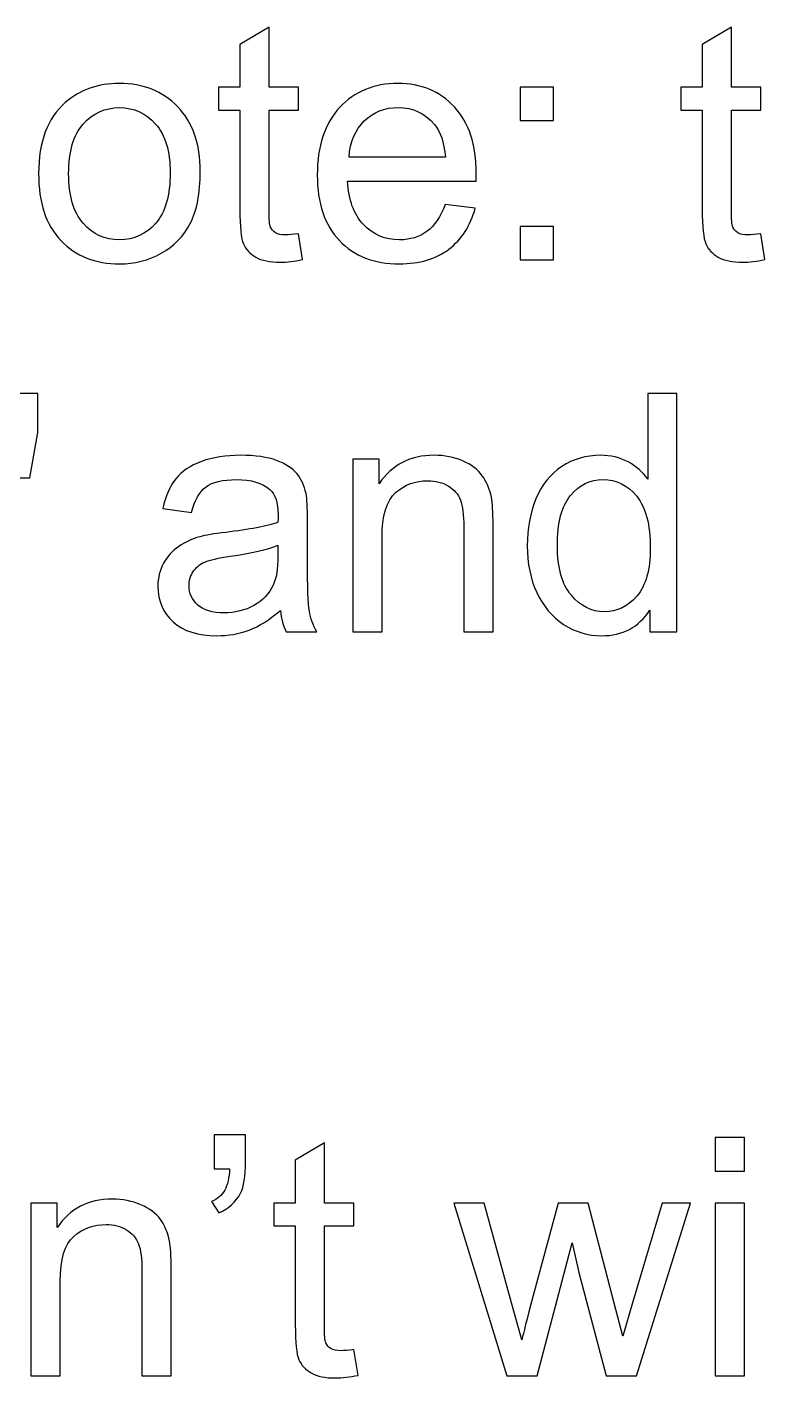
# Model space of a CAD drawing. Header units: millimetres. Extents: x -819 to 558, y -342 to 336.
# Drawn here: x -769.4 to -741.2, y -20.7 to 30.8 of the extents above; entities that cross this region are included whole.
import ezdxf

# ---------------------------------------------------------------- set-up
doc = ezdxf.new("R2010")
doc.units = ezdxf.units.MM
doc.header["$MEASUREMENT"] = 0
doc.layers.add('#Layer 1', color=7, linetype='Continuous')

msp = doc.modelspace()

# ---------------------------------------------------------------- linework, layer by layer
at = {"layer": '#Layer 1', "color": 250}
for points, knots in [([(-759.0595, 22.9251), (-759.0595, 22.9251), (-758.8986, 21.9387), (-758.8986, 21.9387), (-758.8986, 21.9387), (-759.2119, 21.8731), (-759.4934, 21.8392), (-759.7411, 21.8392), (-759.7411, 21.8392), (-760.1475, 21.8392), (-760.4607, 21.9027), (-760.6851, 22.0318), (-760.6851, 22.0318), (-760.9074, 22.1588), (-761.064, 22.3282), (-761.155, 22.5377), (-761.155, 22.5377), (-761.246, 22.7452), (-761.2926, 23.1854), (-761.2926, 23.8543), (-761.2926, 23.8543), (-761.2926, 23.8543), (-761.2926, 27.6431), (-761.2926, 27.6431), (-761.2926, 27.6431), (-761.2926, 27.6431), (-762.1117, 27.6431), (-762.1117, 27.6431), (-762.1117, 27.6431), (-762.1117, 27.6431), (-762.1117, 28.511), (-762.1117, 28.511), (-762.1117, 28.511), (-762.1117, 28.511), (-761.2926, 28.511), (-761.2926, 28.511), (-761.2926, 28.511), (-761.2926, 28.511), (-761.2926, 30.1429), (-761.2926, 30.1429), (-761.2926, 30.1429), (-761.2926, 30.1429), (-760.1813, 30.8118), (-760.1813, 30.8118), (-760.1813, 30.8118), (-760.1813, 30.8118), (-760.1813, 28.511), (-760.1813, 28.511), (-760.1813, 28.511), (-760.1813, 28.511), (-759.0595, 28.511), (-759.0595, 28.511), (-759.0595, 28.511), (-759.0595, 28.511), (-759.0595, 27.6431), (-759.0595, 27.6431), (-759.0595, 27.6431), (-759.0595, 27.6431), (-760.1813, 27.6431), (-760.1813, 27.6431), (-760.1813, 27.6431), (-760.1813, 27.6431), (-760.1813, 23.7929), (-760.1813, 23.7929), (-760.1813, 23.7929), (-760.1813, 23.4733), (-760.1623, 23.2701), (-760.1242, 23.1791), (-760.1242, 23.1791), (-760.084, 23.0881), (-760.0205, 23.0161), (-759.9316, 22.9611), (-759.9316, 22.9611), (-759.8427, 22.9081), (-759.7157, 22.8806), (-759.5506, 22.8806), (-759.5506, 22.8806), (-759.4257, 22.8806), (-759.2627, 22.8954), (-759.0595, 22.9251)], [0, 0, 0, 0, 0.05, 0.05, 0.05, 0.05, 0.1, 0.1, 0.1, 0.1, 0.15, 0.15, 0.15, 0.15, 0.2, 0.2, 0.2, 0.2, 0.25, 0.25, 0.25, 0.25, 0.3, 0.3, 0.3, 0.3, 0.35, 0.35, 0.35, 0.35, 0.4, 0.4, 0.4, 0.4, 0.45, 0.45, 0.45, 0.45, 0.5, 0.5, 0.5, 0.5, 0.55, 0.55, 0.55, 0.55, 0.6, 0.6, 0.6, 0.6, 0.65, 0.65, 0.65, 0.65, 0.7, 0.7, 0.7, 0.7, 0.75, 0.75, 0.75, 0.75, 0.8, 0.8, 0.8, 0.8, 0.85, 0.85, 0.85, 0.85, 0.9, 0.9, 0.9, 0.9, 0.95, 0.95, 0.95, 0.95, 1, 1, 1, 1]), ([(-741.4107, 22.9251), (-741.4107, 22.9251), (-741.2498, 21.9387), (-741.2498, 21.9387), (-741.2498, 21.9387), (-741.5631, 21.8731), (-741.8446, 21.8392), (-742.0923, 21.8392), (-742.0923, 21.8392), (-742.4987, 21.8392), (-742.8119, 21.9027), (-743.0363, 22.0318), (-743.0363, 22.0318), (-743.2586, 22.1588), (-743.4152, 22.3282), (-743.5062, 22.5377), (-743.5062, 22.5377), (-743.5972, 22.7452), (-743.6438, 23.1854), (-743.6438, 23.8543), (-743.6438, 23.8543), (-743.6438, 23.8543), (-743.6438, 27.6431), (-743.6438, 27.6431), (-743.6438, 27.6431), (-743.6438, 27.6431), (-744.4629, 27.6431), (-744.4629, 27.6431), (-744.4629, 27.6431), (-744.4629, 27.6431), (-744.4629, 28.511), (-744.4629, 28.511), (-744.4629, 28.511), (-744.4629, 28.511), (-743.6438, 28.511), (-743.6438, 28.511), (-743.6438, 28.511), (-743.6438, 28.511), (-743.6438, 30.1429), (-743.6438, 30.1429), (-743.6438, 30.1429), (-743.6438, 30.1429), (-742.5325, 30.8118), (-742.5325, 30.8118), (-742.5325, 30.8118), (-742.5325, 30.8118), (-742.5325, 28.511), (-742.5325, 28.511), (-742.5325, 28.511), (-742.5325, 28.511), (-741.4107, 28.511), (-741.4107, 28.511), (-741.4107, 28.511), (-741.4107, 28.511), (-741.4107, 27.6431), (-741.4107, 27.6431), (-741.4107, 27.6431), (-741.4107, 27.6431), (-742.5325, 27.6431), (-742.5325, 27.6431), (-742.5325, 27.6431), (-742.5325, 27.6431), (-742.5325, 23.7929), (-742.5325, 23.7929), (-742.5325, 23.7929), (-742.5325, 23.4733), (-742.5135, 23.2701), (-742.4754, 23.1791), (-742.4754, 23.1791), (-742.4352, 23.0881), (-742.3717, 23.0161), (-742.2828, 22.9611), (-742.2828, 22.9611), (-742.1939, 22.9081), (-742.0669, 22.8806), (-741.9018, 22.8806), (-741.9018, 22.8806), (-741.7769, 22.8806), (-741.6139, 22.8954), (-741.4107, 22.9251)], [0, 0, 0, 0, 0.05, 0.05, 0.05, 0.05, 0.1, 0.1, 0.1, 0.1, 0.15, 0.15, 0.15, 0.15, 0.2, 0.2, 0.2, 0.2, 0.25, 0.25, 0.25, 0.25, 0.3, 0.3, 0.3, 0.3, 0.35, 0.35, 0.35, 0.35, 0.4, 0.4, 0.4, 0.4, 0.45, 0.45, 0.45, 0.45, 0.5, 0.5, 0.5, 0.5, 0.55, 0.55, 0.55, 0.55, 0.6, 0.6, 0.6, 0.6, 0.65, 0.65, 0.65, 0.65, 0.7, 0.7, 0.7, 0.7, 0.75, 0.75, 0.75, 0.75, 0.8, 0.8, 0.8, 0.8, 0.85, 0.85, 0.85, 0.85, 0.9, 0.9, 0.9, 0.9, 0.95, 0.95, 0.95, 0.95, 1, 1, 1, 1]), ([(-768.9761, 25.2195), (-768.9761, 26.4387), (-768.6374, 27.3426), (-767.958, 27.9289), (-767.958, 27.9289), (-767.3928, 28.4157), (-766.7028, 28.6612), (-765.8879, 28.6612), (-765.8879, 28.6612), (-764.9819, 28.6612), (-764.2411, 28.3649), (-763.6675, 27.7701), (-763.6675, 27.7701), (-763.0917, 27.1775), (-762.806, 26.3583), (-762.806, 25.3127), (-762.806, 25.3127), (-762.806, 24.4639), (-762.933, 23.7971), (-763.187, 23.3124), (-763.187, 23.3124), (-763.441, 22.8256), (-763.8114, 22.4488), (-764.2961, 22.18), (-764.2961, 22.18), (-764.783, 21.9112), (-765.3121, 21.7778), (-765.8879, 21.7778), (-765.8879, 21.7778), (-766.8086, 21.7778), (-767.5537, 22.0721), (-768.1231, 22.6647), (-768.1231, 22.6647), (-768.6924, 23.2553), (-768.9761, 24.1062), (-768.9761, 25.2195)], [0, 0, 0, 0, 0.1111111, 0.1111111, 0.1111111, 0.1111111, 0.2222222, 0.2222222, 0.2222222, 0.2222222, 0.3333333, 0.3333333, 0.3333333, 0.3333333, 0.4444444, 0.4444444, 0.4444444, 0.4444444, 0.5555556, 0.5555556, 0.5555556, 0.5555556, 0.6666667, 0.6666667, 0.6666667, 0.6666667, 0.7777778, 0.7777778, 0.7777778, 0.7777778, 0.8888889, 0.8888889, 0.8888889, 0.8888889, 1, 1, 1, 1]), ([(-753.4609, 24.0469), (-753.4609, 24.0469), (-752.3073, 23.9051), (-752.3073, 23.9051), (-752.3073, 23.9051), (-752.4894, 23.2299), (-752.8259, 22.7071), (-753.317, 22.3345), (-753.317, 22.3345), (-753.8102, 21.9641), (-754.4388, 21.7778), (-755.2029, 21.7778), (-755.2029, 21.7778), (-756.166, 21.7778), (-756.9301, 22.0742), (-757.4932, 22.6668), (-757.4932, 22.6668), (-758.0583, 23.2595), (-758.3398, 24.0914), (-758.3398, 25.1624), (-758.3398, 25.1624), (-758.3398, 26.2715), (-758.0541, 27.1309), (-757.4847, 27.7426), (-757.4847, 27.7426), (-756.9132, 28.3543), (-756.1745, 28.6612), (-755.2643, 28.6612), (-755.2643, 28.6612), (-754.3838, 28.6612), (-753.6641, 28.3607), (-753.1074, 27.7617), (-753.1074, 27.7617), (-752.5486, 27.1626), (-752.2692, 26.3181), (-752.2692, 25.2322), (-752.2692, 25.2322), (-752.2692, 25.1645), (-752.2713, 25.065), (-752.2756, 24.9338), (-752.2756, 24.9338), (-752.2756, 24.9338), (-757.1862, 24.9338), (-757.1862, 24.9338), (-757.1862, 24.9338), (-757.146, 24.2099), (-756.9407, 23.6553), (-756.5724, 23.2722), (-756.5724, 23.2722), (-756.2041, 22.887), (-755.7469, 22.6944), (-755.1966, 22.6944), (-755.1966, 22.6944), (-754.7881, 22.6944), (-754.4388, 22.8023), (-754.1488, 23.0182), (-754.1488, 23.0182), (-753.8588, 23.232), (-753.6302, 23.5749), (-753.4609, 24.0469)], [0, 0, 0, 0, 0.0666667, 0.0666667, 0.0666667, 0.0666667, 0.1333333, 0.1333333, 0.1333333, 0.1333333, 0.2, 0.2, 0.2, 0.2, 0.2666667, 0.2666667, 0.2666667, 0.2666667, 0.3333333, 0.3333333, 0.3333333, 0.3333333, 0.4, 0.4, 0.4, 0.4, 0.4666667, 0.4666667, 0.4666667, 0.4666667, 0.5333333, 0.5333333, 0.5333333, 0.5333333, 0.6, 0.6, 0.6, 0.6, 0.6666667, 0.6666667, 0.6666667, 0.6666667, 0.7333333, 0.7333333, 0.7333333, 0.7333333, 0.8, 0.8, 0.8, 0.8, 0.8666667, 0.8666667, 0.8666667, 0.8666667, 0.9333333, 0.9333333, 0.9333333, 0.9333333, 1, 1, 1, 1]), ([(-750.595, 27.241), (-750.595, 27.241), (-750.595, 28.511), (-750.595, 28.511), (-750.595, 28.511), (-750.595, 28.511), (-749.3228, 28.511), (-749.3228, 28.511), (-749.3228, 28.511), (-749.3228, 28.511), (-749.3228, 27.241), (-749.3228, 27.241), (-749.3228, 27.241), (-749.3228, 27.241), (-750.595, 27.241), (-750.595, 27.241)], [0, 0, 0, 0, 0.25, 0.25, 0.25, 0.25, 0.5, 0.5, 0.5, 0.5, 0.75, 0.75, 0.75, 0.75, 1, 1, 1, 1]), ([(-767.8288, 25.2195), (-767.8288, 24.375), (-767.6447, 23.7442), (-767.2764, 23.3251), (-767.2764, 23.3251), (-766.9081, 22.9039), (-766.4445, 22.6944), (-765.8879, 22.6944), (-765.8879, 22.6944), (-765.3333, 22.6944), (-764.8719, 22.906), (-764.5036, 23.3272), (-764.5036, 23.3272), (-764.1374, 23.7485), (-763.9532, 24.3919), (-763.9532, 25.2555), (-763.9532, 25.2555), (-763.9532, 26.0704), (-764.1374, 26.6885), (-764.5078, 27.1076), (-764.5078, 27.1076), (-764.8782, 27.5267), (-765.3375, 27.7363), (-765.8879, 27.7363), (-765.8879, 27.7363), (-766.4445, 27.7363), (-766.9081, 27.5267), (-767.2764, 27.1097), (-767.2764, 27.1097), (-767.6447, 26.6927), (-767.8288, 26.062), (-767.8288, 25.2195)], [0, 0, 0, 0, 0.125, 0.125, 0.125, 0.125, 0.25, 0.25, 0.25, 0.25, 0.375, 0.375, 0.375, 0.375, 0.5, 0.5, 0.5, 0.5, 0.625, 0.625, 0.625, 0.625, 0.75, 0.75, 0.75, 0.75, 0.875, 0.875, 0.875, 0.875, 1, 1, 1, 1]), ([(-757.1249, 25.8524), (-757.1249, 25.8524), (-753.4482, 25.8524), (-753.4482, 25.8524), (-753.4482, 25.8524), (-753.4969, 26.4049), (-753.6387, 26.8219), (-753.8694, 27.097), (-753.8694, 27.097), (-754.225, 27.5267), (-754.6865, 27.7426), (-755.2516, 27.7426), (-755.2516, 27.7426), (-755.7638, 27.7426), (-756.1956, 27.5712), (-756.5449, 27.2283), (-756.5449, 27.2283), (-756.8941, 26.8854), (-757.0868, 26.426), (-757.1249, 25.8524)], [0, 0, 0, 0, 0.2, 0.2, 0.2, 0.2, 0.4, 0.4, 0.4, 0.4, 0.6, 0.6, 0.6, 0.6, 0.8, 0.8, 0.8, 0.8, 1, 1, 1, 1]), ([(-750.595, 21.926), (-750.595, 21.926), (-750.595, 23.1981), (-750.595, 23.1981), (-750.595, 23.1981), (-750.595, 23.1981), (-749.3228, 23.1981), (-749.3228, 23.1981), (-749.3228, 23.1981), (-749.3228, 23.1981), (-749.3228, 21.926), (-749.3228, 21.926), (-749.3228, 21.926), (-749.3228, 21.926), (-750.595, 21.926), (-750.595, 21.926)], [0, 0, 0, 0, 0.25, 0.25, 0.25, 0.25, 0.5, 0.5, 0.5, 0.5, 0.75, 0.75, 0.75, 0.75, 1, 1, 1, 1]), ([(-769.973, 13.6096), (-769.973, 13.6096), (-770.2778, 15.3411), (-770.2778, 15.3411), (-770.2778, 15.3411), (-770.2778, 15.3411), (-770.2778, 16.8291), (-770.2778, 16.8291), (-770.2778, 16.8291), (-770.2778, 16.8291), (-769.0057, 16.8291), (-769.0057, 16.8291), (-769.0057, 16.8291), (-769.0057, 16.8291), (-769.0057, 15.3411), (-769.0057, 15.3411), (-769.0057, 15.3411), (-769.0057, 15.3411), (-769.3041, 13.6096), (-769.3041, 13.6096), (-769.3041, 13.6096), (-769.3041, 13.6096), (-769.973, 13.6096), (-769.973, 13.6096)], [0, 0, 0, 0, 0.1666667, 0.1666667, 0.1666667, 0.1666667, 0.3333333, 0.3333333, 0.3333333, 0.3333333, 0.5, 0.5, 0.5, 0.5, 0.6666667, 0.6666667, 0.6666667, 0.6666667, 0.8333333, 0.8333333, 0.8333333, 0.8333333, 1, 1, 1, 1]), ([(-745.6462, 7.738), (-745.6462, 7.738), (-745.6462, 8.5699), (-745.6462, 8.5699), (-745.6462, 8.5699), (-746.0631, 7.9158), (-746.677, 7.5898), (-747.4877, 7.5898), (-747.4877, 7.5898), (-748.0126, 7.5898), (-748.4952, 7.7338), (-748.9355, 8.0238), (-748.9355, 8.0238), (-749.3757, 8.3116), (-749.7165, 8.7159), (-749.9599, 9.2366), (-749.9599, 9.2366), (-750.2012, 9.7552), (-750.3219, 10.35), (-750.3219, 11.0252), (-750.3219, 11.0252), (-750.3219, 11.6814), (-750.2118, 12.2783), (-749.9938, 12.8138), (-749.9938, 12.8138), (-749.7737, 13.3493), (-749.4456, 13.7599), (-749.0074, 14.0436), (-749.0074, 14.0436), (-748.5693, 14.3293), (-748.0782, 14.4732), (-747.5363, 14.4732), (-747.5363, 14.4732), (-747.1405, 14.4732), (-746.787, 14.3886), (-746.478, 14.2214), (-746.478, 14.2214), (-746.1669, 14.0541), (-745.915, 13.8361), (-745.7202, 13.5673), (-745.7202, 13.5673), (-745.7202, 13.5673), (-745.7202, 16.8291), (-745.7202, 16.8291), (-745.7202, 16.8291), (-745.7202, 16.8291), (-744.6111, 16.8291), (-744.6111, 16.8291), (-744.6111, 16.8291), (-744.6111, 16.8291), (-744.6111, 7.738), (-744.6111, 7.738), (-744.6111, 7.738), (-744.6111, 7.738), (-745.6462, 7.738), (-745.6462, 7.738)], [0, 0, 0, 0, 0.0714286, 0.0714286, 0.0714286, 0.0714286, 0.1428571, 0.1428571, 0.1428571, 0.1428571, 0.2142857, 0.2142857, 0.2142857, 0.2142857, 0.2857143, 0.2857143, 0.2857143, 0.2857143, 0.3571429, 0.3571429, 0.3571429, 0.3571429, 0.4285714, 0.4285714, 0.4285714, 0.4285714, 0.5, 0.5, 0.5, 0.5, 0.5714286, 0.5714286, 0.5714286, 0.5714286, 0.6428571, 0.6428571, 0.6428571, 0.6428571, 0.7142857, 0.7142857, 0.7142857, 0.7142857, 0.7857143, 0.7857143, 0.7857143, 0.7857143, 0.8571429, 0.8571429, 0.8571429, 0.8571429, 0.9285714, 0.9285714, 0.9285714, 0.9285714, 1, 1, 1, 1]), ([(-759.7474, 8.5508), (-760.1622, 8.1994), (-760.5602, 7.9518), (-760.9412, 7.8057), (-760.9412, 7.8057), (-761.3243, 7.6618), (-761.7349, 7.5898), (-762.1731, 7.5898), (-762.1731, 7.5898), (-762.897, 7.5898), (-763.4515, 7.7655), (-763.841, 8.119), (-763.841, 8.119), (-764.2283, 8.4725), (-764.4231, 8.9255), (-764.4231, 9.4737), (-764.4231, 9.4737), (-764.4231, 9.7975), (-764.3511, 10.0917), (-764.2029, 10.3584), (-764.2029, 10.3584), (-764.0569, 10.6251), (-763.8643, 10.8389), (-763.6272, 10.9998), (-763.6272, 10.9998), (-763.388, 11.1607), (-763.1213, 11.2834), (-762.8229, 11.366), (-762.8229, 11.366), (-762.6049, 11.4231), (-762.2747, 11.4803), (-761.8323, 11.5332), (-761.8323, 11.5332), (-760.9306, 11.6411), (-760.2659, 11.7681), (-759.8405, 11.9184), (-759.8405, 11.9184), (-759.8363, 12.0708), (-759.8341, 12.1682), (-759.8341, 12.2084), (-759.8341, 12.2084), (-759.8341, 12.6635), (-759.94, 12.9852), (-760.1516, 13.1694), (-760.1516, 13.1694), (-760.4353, 13.4234), (-760.8607, 13.5483), (-761.4216, 13.5483), (-761.4216, 13.5483), (-761.9466, 13.5483), (-762.3339, 13.4572), (-762.5858, 13.2731), (-762.5858, 13.2731), (-762.8356, 13.0889), (-763.0197, 12.763), (-763.1404, 12.2952), (-763.1404, 12.2952), (-763.1404, 12.2952), (-764.2305, 12.4455), (-764.2305, 12.4455), (-764.2305, 12.4455), (-764.131, 12.9111), (-763.968, 13.29), (-763.7415, 13.5758), (-763.7415, 13.5758), (-763.515, 13.8636), (-763.1848, 14.0859), (-762.7551, 14.2404), (-762.7551, 14.2404), (-762.3255, 14.3949), (-761.828, 14.4732), (-761.2608, 14.4732), (-761.2608, 14.4732), (-760.6977, 14.4732), (-760.2427, 14.4055), (-759.8913, 14.2743), (-759.8913, 14.2743), (-759.5399, 14.1409), (-759.2817, 13.9758), (-759.1145, 13.7747), (-759.1145, 13.7747), (-758.9494, 13.5737), (-758.8351, 13.3218), (-758.7673, 13.0149), (-758.7673, 13.0149), (-758.7314, 12.8244), (-758.7123, 12.4815), (-758.7123, 11.9862), (-758.7123, 11.9862), (-758.7123, 11.9862), (-758.7123, 10.4981), (-758.7123, 10.4981), (-758.7123, 10.4981), (-758.7123, 9.4589), (-758.689, 8.8027), (-758.6403, 8.5296), (-758.6403, 8.5296), (-758.5938, 8.2545), (-758.4985, 7.9899), (-758.3588, 7.738), (-758.3588, 7.738), (-758.3588, 7.738), (-759.5251, 7.738), (-759.5251, 7.738), (-759.5251, 7.738), (-759.6394, 7.9687), (-759.7156, 8.2397), (-759.7474, 8.5508)], [0, 0, 0, 0, 0.037037, 0.037037, 0.037037, 0.037037, 0.0740741, 0.0740741, 0.0740741, 0.0740741, 0.1111111, 0.1111111, 0.1111111, 0.1111111, 0.1481481, 0.1481481, 0.1481481, 0.1481481, 0.1851852, 0.1851852, 0.1851852, 0.1851852, 0.2222222, 0.2222222, 0.2222222, 0.2222222, 0.2592593, 0.2592593, 0.2592593, 0.2592593, 0.2962963, 0.2962963, 0.2962963, 0.2962963, 0.3333333, 0.3333333, 0.3333333, 0.3333333, 0.3703704, 0.3703704, 0.3703704, 0.3703704, 0.4074074, 0.4074074, 0.4074074, 0.4074074, 0.4444444, 0.4444444, 0.4444444, 0.4444444, 0.4814815, 0.4814815, 0.4814815, 0.4814815, 0.5185185, 0.5185185, 0.5185185, 0.5185185, 0.5555556, 0.5555556, 0.5555556, 0.5555556, 0.5925926, 0.5925926, 0.5925926, 0.5925926, 0.6296296, 0.6296296, 0.6296296, 0.6296296, 0.6666667, 0.6666667, 0.6666667, 0.6666667, 0.7037037, 0.7037037, 0.7037037, 0.7037037, 0.7407407, 0.7407407, 0.7407407, 0.7407407, 0.7777778, 0.7777778, 0.7777778, 0.7777778, 0.8148148, 0.8148148, 0.8148148, 0.8148148, 0.8518519, 0.8518519, 0.8518519, 0.8518519, 0.8888889, 0.8888889, 0.8888889, 0.8888889, 0.9259259, 0.9259259, 0.9259259, 0.9259259, 0.962963, 0.962963, 0.962963, 0.962963, 1, 1, 1, 1]), ([(-756.9809, 7.738), (-756.9809, 7.738), (-756.9809, 14.323), (-756.9809, 14.323), (-756.9809, 14.323), (-756.9809, 14.323), (-755.9776, 14.323), (-755.9776, 14.323), (-755.9776, 14.323), (-755.9776, 14.323), (-755.9776, 13.3874), (-755.9776, 13.3874), (-755.9776, 13.3874), (-755.4929, 14.1113), (-754.7944, 14.4732), (-753.8821, 14.4732), (-753.8821, 14.4732), (-753.4842, 14.4732), (-753.1201, 14.4013), (-752.7878, 14.2595), (-752.7878, 14.2595), (-752.4533, 14.1155), (-752.2057, 13.9293), (-752.0406, 13.6964), (-752.0406, 13.6964), (-751.8734, 13.4657), (-751.7591, 13.1905), (-751.6913, 12.873), (-751.6913, 12.873), (-751.6511, 12.6656), (-751.63, 12.3037), (-751.63, 11.7872), (-751.63, 11.7872), (-751.63, 11.7872), (-751.63, 7.738), (-751.63, 7.738), (-751.63, 7.738), (-751.63, 7.738), (-752.7476, 7.738), (-752.7476, 7.738), (-752.7476, 7.738), (-752.7476, 7.738), (-752.7476, 11.7449), (-752.7476, 11.7449), (-752.7476, 11.7449), (-752.7476, 12.1978), (-752.7899, 12.5386), (-752.8767, 12.7651), (-752.8767, 12.7651), (-752.9635, 12.9895), (-753.118, 13.1694), (-753.3381, 13.3027), (-753.3381, 13.3027), (-753.5604, 13.4382), (-753.8186, 13.5059), (-754.117, 13.5059), (-754.117, 13.5059), (-754.5933, 13.5059), (-755.0018, 13.3535), (-755.3489, 13.053), (-755.3489, 13.053), (-755.694, 12.7503), (-755.8654, 12.1788), (-755.8654, 11.3342), (-755.8654, 11.3342), (-755.8654, 11.3342), (-755.8654, 7.738), (-755.8654, 7.738), (-755.8654, 7.738), (-755.8654, 7.738), (-756.9809, 7.738), (-756.9809, 7.738)], [0, 0, 0, 0, 0.0555556, 0.0555556, 0.0555556, 0.0555556, 0.1111111, 0.1111111, 0.1111111, 0.1111111, 0.1666667, 0.1666667, 0.1666667, 0.1666667, 0.2222222, 0.2222222, 0.2222222, 0.2222222, 0.2777778, 0.2777778, 0.2777778, 0.2777778, 0.3333333, 0.3333333, 0.3333333, 0.3333333, 0.3888889, 0.3888889, 0.3888889, 0.3888889, 0.4444444, 0.4444444, 0.4444444, 0.4444444, 0.5, 0.5, 0.5, 0.5, 0.5555556, 0.5555556, 0.5555556, 0.5555556, 0.6111111, 0.6111111, 0.6111111, 0.6111111, 0.6666667, 0.6666667, 0.6666667, 0.6666667, 0.7222222, 0.7222222, 0.7222222, 0.7222222, 0.7777778, 0.7777778, 0.7777778, 0.7777778, 0.8333333, 0.8333333, 0.8333333, 0.8333333, 0.8888889, 0.8888889, 0.8888889, 0.8888889, 0.9444444, 0.9444444, 0.9444444, 0.9444444, 1, 1, 1, 1]), ([(-749.1746, 11.0252), (-749.1746, 10.1806), (-748.9968, 9.5499), (-748.6412, 9.1329), (-748.6412, 9.1329), (-748.2856, 8.7159), (-747.8665, 8.5064), (-747.3818, 8.5064), (-747.3818, 8.5064), (-746.895, 8.5064), (-746.4801, 8.7074), (-746.1393, 9.1054), (-746.1393, 9.1054), (-745.7986, 9.5033), (-745.6271, 10.1129), (-745.6271, 10.9321), (-745.6271, 10.9321), (-745.6271, 11.8338), (-745.8007, 12.4942), (-746.1478, 12.9154), (-746.1478, 12.9154), (-746.4949, 13.3387), (-746.9225, 13.5483), (-747.4326, 13.5483), (-747.4326, 13.5483), (-747.9279, 13.5483), (-748.3428, 13.3451), (-748.6751, 12.9408), (-748.6751, 12.9408), (-749.0074, 12.5365), (-749.1746, 11.8973), (-749.1746, 11.0252)], [0, 0, 0, 0, 0.125, 0.125, 0.125, 0.125, 0.25, 0.25, 0.25, 0.25, 0.375, 0.375, 0.375, 0.375, 0.5, 0.5, 0.5, 0.5, 0.625, 0.625, 0.625, 0.625, 0.75, 0.75, 0.75, 0.75, 0.875, 0.875, 0.875, 0.875, 1, 1, 1, 1]), ([(-759.8405, 11.0442), (-760.2469, 10.877), (-760.8544, 10.7373), (-761.6629, 10.6209), (-761.6629, 10.6209), (-762.1223, 10.5553), (-762.4482, 10.4812), (-762.6366, 10.3987), (-762.6366, 10.3987), (-762.8271, 10.3161), (-762.9753, 10.1955), (-763.0769, 10.0346), (-763.0769, 10.0346), (-763.1806, 9.8758), (-763.2335, 9.7002), (-763.2335, 9.5054), (-763.2335, 9.5054), (-763.2335, 9.207), (-763.1192, 8.9593), (-762.8948, 8.7604), (-762.8948, 8.7604), (-762.6705, 8.5635), (-762.3403, 8.464), (-761.9064, 8.464), (-761.9064, 8.464), (-761.4767, 8.464), (-761.0936, 8.5572), (-760.7591, 8.7455), (-760.7591, 8.7455), (-760.4247, 8.9339), (-760.177, 9.1922), (-760.0204, 9.5181), (-760.0204, 9.5181), (-759.8998, 9.77), (-759.8405, 10.1425), (-759.8405, 10.6336), (-759.8405, 10.6336), (-759.8405, 10.6336), (-759.8405, 11.0442), (-759.8405, 11.0442)], [0, 0, 0, 0, 0.1, 0.1, 0.1, 0.1, 0.2, 0.2, 0.2, 0.2, 0.3, 0.3, 0.3, 0.3, 0.4, 0.4, 0.4, 0.4, 0.5, 0.5, 0.5, 0.5, 0.6, 0.6, 0.6, 0.6, 0.7, 0.7, 0.7, 0.7, 0.8, 0.8, 0.8, 0.8, 0.9, 0.9, 0.9, 0.9, 1, 1, 1, 1]), ([(-762.2725, -12.7492), (-762.2725, -12.7492), (-762.2725, -11.4538), (-762.2725, -11.4538), (-762.2725, -11.4538), (-762.2725, -11.4538), (-761.0745, -11.4538), (-761.0745, -11.4538), (-761.0745, -11.4538), (-761.0745, -11.4538), (-761.0745, -12.4782), (-761.0745, -12.4782), (-761.0745, -12.4782), (-761.0745, -13.0307), (-761.1401, -13.4307), (-761.2671, -13.6742), (-761.2671, -13.6742), (-761.4449, -14.0086), (-761.7222, -14.2605), (-762.099, -14.4298), (-762.099, -14.4298), (-762.099, -14.4298), (-762.372, -13.9895), (-762.372, -13.9895), (-762.372, -13.9895), (-762.1477, -13.8985), (-761.9826, -13.7567), (-761.8725, -13.5599), (-761.8725, -13.5599), (-761.7624, -13.363), (-761.701, -13.0942), (-761.6883, -12.7492), (-761.6883, -12.7492), (-761.6883, -12.7492), (-762.2725, -12.7492), (-762.2725, -12.7492)], [0, 0, 0, 0, 0.1111111, 0.1111111, 0.1111111, 0.1111111, 0.2222222, 0.2222222, 0.2222222, 0.2222222, 0.3333333, 0.3333333, 0.3333333, 0.3333333, 0.4444444, 0.4444444, 0.4444444, 0.4444444, 0.5555556, 0.5555556, 0.5555556, 0.5555556, 0.6666667, 0.6666667, 0.6666667, 0.6666667, 0.7777778, 0.7777778, 0.7777778, 0.7777778, 0.8888889, 0.8888889, 0.8888889, 0.8888889, 1, 1, 1, 1]), ([(-756.9449, -19.6389), (-756.9449, -19.6389), (-756.784, -20.6253), (-756.784, -20.6253), (-756.784, -20.6253), (-757.0973, -20.6909), (-757.3788, -20.7248), (-757.6265, -20.7248), (-757.6265, -20.7248), (-758.0329, -20.7248), (-758.3461, -20.6613), (-758.5705, -20.5322), (-758.5705, -20.5322), (-758.7928, -20.4052), (-758.9494, -20.2358), (-759.0404, -20.0263), (-759.0404, -20.0263), (-759.1314, -19.8188), (-759.178, -19.3786), (-759.178, -18.7097), (-759.178, -18.7097), (-759.178, -18.7097), (-759.178, -14.9209), (-759.178, -14.9209), (-759.178, -14.9209), (-759.178, -14.9209), (-759.9971, -14.9209), (-759.9971, -14.9209), (-759.9971, -14.9209), (-759.9971, -14.9209), (-759.9971, -14.053), (-759.9971, -14.053), (-759.9971, -14.053), (-759.9971, -14.053), (-759.178, -14.053), (-759.178, -14.053), (-759.178, -14.053), (-759.178, -14.053), (-759.178, -12.4211), (-759.178, -12.4211), (-759.178, -12.4211), (-759.178, -12.4211), (-758.0667, -11.7522), (-758.0667, -11.7522), (-758.0667, -11.7522), (-758.0667, -11.7522), (-758.0667, -14.053), (-758.0667, -14.053), (-758.0667, -14.053), (-758.0667, -14.053), (-756.9449, -14.053), (-756.9449, -14.053), (-756.9449, -14.053), (-756.9449, -14.053), (-756.9449, -14.9209), (-756.9449, -14.9209), (-756.9449, -14.9209), (-756.9449, -14.9209), (-758.0667, -14.9209), (-758.0667, -14.9209), (-758.0667, -14.9209), (-758.0667, -14.9209), (-758.0667, -18.7711), (-758.0667, -18.7711), (-758.0667, -18.7711), (-758.0667, -19.0907), (-758.0477, -19.2939), (-758.0096, -19.3849), (-758.0096, -19.3849), (-757.9694, -19.4759), (-757.9059, -19.5479), (-757.817, -19.6029), (-757.817, -19.6029), (-757.7281, -19.6559), (-757.6011, -19.6834), (-757.436, -19.6834), (-757.436, -19.6834), (-757.3111, -19.6834), (-757.1481, -19.6686), (-756.9449, -19.6389)], [0, 0, 0, 0, 0.05, 0.05, 0.05, 0.05, 0.1, 0.1, 0.1, 0.1, 0.15, 0.15, 0.15, 0.15, 0.2, 0.2, 0.2, 0.2, 0.25, 0.25, 0.25, 0.25, 0.3, 0.3, 0.3, 0.3, 0.35, 0.35, 0.35, 0.35, 0.4, 0.4, 0.4, 0.4, 0.45, 0.45, 0.45, 0.45, 0.5, 0.5, 0.5, 0.5, 0.55, 0.55, 0.55, 0.55, 0.6, 0.6, 0.6, 0.6, 0.65, 0.65, 0.65, 0.65, 0.7, 0.7, 0.7, 0.7, 0.75, 0.75, 0.75, 0.75, 0.8, 0.8, 0.8, 0.8, 0.85, 0.85, 0.85, 0.85, 0.9, 0.9, 0.9, 0.9, 0.95, 0.95, 0.95, 0.95, 1, 1, 1, 1]), ([(-743.1485, -12.8317), (-743.1485, -12.8317), (-743.1485, -11.5469), (-743.1485, -11.5469), (-743.1485, -11.5469), (-743.1485, -11.5469), (-742.0309, -11.5469), (-742.0309, -11.5469), (-742.0309, -11.5469), (-742.0309, -11.5469), (-742.0309, -12.8317), (-742.0309, -12.8317), (-742.0309, -12.8317), (-742.0309, -12.8317), (-743.1485, -12.8317), (-743.1485, -12.8317)], [0, 0, 0, 0, 0.25, 0.25, 0.25, 0.25, 0.5, 0.5, 0.5, 0.5, 0.75, 0.75, 0.75, 0.75, 1, 1, 1, 1]), ([(-769.266, -20.638), (-769.266, -20.638), (-769.266, -14.053), (-769.266, -14.053), (-769.266, -14.053), (-769.266, -14.053), (-768.2627, -14.053), (-768.2627, -14.053), (-768.2627, -14.053), (-768.2627, -14.053), (-768.2627, -14.9886), (-768.2627, -14.9886), (-768.2627, -14.9886), (-767.778, -14.2647), (-767.0795, -13.9028), (-766.1672, -13.9028), (-766.1672, -13.9028), (-765.7693, -13.9028), (-765.4052, -13.9747), (-765.0729, -14.1165), (-765.0729, -14.1165), (-764.7384, -14.2605), (-764.4908, -14.4467), (-764.3257, -14.6796), (-764.3257, -14.6796), (-764.1585, -14.9103), (-764.0442, -15.1855), (-763.9764, -15.503), (-763.9764, -15.503), (-763.9362, -15.7104), (-763.9151, -16.0723), (-763.9151, -16.5888), (-763.9151, -16.5888), (-763.9151, -16.5888), (-763.9151, -20.638), (-763.9151, -20.638), (-763.9151, -20.638), (-763.9151, -20.638), (-765.0327, -20.638), (-765.0327, -20.638), (-765.0327, -20.638), (-765.0327, -20.638), (-765.0327, -16.6311), (-765.0327, -16.6311), (-765.0327, -16.6311), (-765.0327, -16.1782), (-765.075, -15.8374), (-765.1618, -15.6109), (-765.1618, -15.6109), (-765.2486, -15.3865), (-765.4031, -15.2066), (-765.6232, -15.0733), (-765.6232, -15.0733), (-765.8455, -14.9378), (-766.1037, -14.8701), (-766.4021, -14.8701), (-766.4021, -14.8701), (-766.8784, -14.8701), (-767.2869, -15.0225), (-767.634, -15.323), (-767.634, -15.323), (-767.9791, -15.6257), (-768.1505, -16.1972), (-768.1505, -17.0418), (-768.1505, -17.0418), (-768.1505, -17.0418), (-768.1505, -20.638), (-768.1505, -20.638), (-768.1505, -20.638), (-768.1505, -20.638), (-769.266, -20.638), (-769.266, -20.638)], [0, 0, 0, 0, 0.0555556, 0.0555556, 0.0555556, 0.0555556, 0.1111111, 0.1111111, 0.1111111, 0.1111111, 0.1666667, 0.1666667, 0.1666667, 0.1666667, 0.2222222, 0.2222222, 0.2222222, 0.2222222, 0.2777778, 0.2777778, 0.2777778, 0.2777778, 0.3333333, 0.3333333, 0.3333333, 0.3333333, 0.3888889, 0.3888889, 0.3888889, 0.3888889, 0.4444444, 0.4444444, 0.4444444, 0.4444444, 0.5, 0.5, 0.5, 0.5, 0.5555556, 0.5555556, 0.5555556, 0.5555556, 0.6111111, 0.6111111, 0.6111111, 0.6111111, 0.6666667, 0.6666667, 0.6666667, 0.6666667, 0.7222222, 0.7222222, 0.7222222, 0.7222222, 0.7777778, 0.7777778, 0.7777778, 0.7777778, 0.8333333, 0.8333333, 0.8333333, 0.8333333, 0.8888889, 0.8888889, 0.8888889, 0.8888889, 0.9444444, 0.9444444, 0.9444444, 0.9444444, 1, 1, 1, 1]), ([(-751.1092, -20.638), (-751.1092, -20.638), (-753.1243, -14.053), (-753.1243, -14.053), (-753.1243, -14.053), (-753.1243, -14.053), (-751.9707, -14.053), (-751.9707, -14.053), (-751.9707, -14.053), (-751.9707, -14.053), (-750.923, -17.8546), (-750.923, -17.8546), (-750.923, -17.8546), (-750.923, -17.8546), (-750.5335, -19.2685), (-750.5335, -19.2685), (-750.5335, -19.2685), (-750.5166, -19.1965), (-750.4023, -18.7436), (-750.1927, -17.9096), (-750.1927, -17.9096), (-750.1927, -17.9096), (-749.145, -14.053), (-749.145, -14.053), (-749.145, -14.053), (-749.145, -14.053), (-747.9977, -14.053), (-747.9977, -14.053), (-747.9977, -14.053), (-747.9977, -14.053), (-747.0114, -17.8715), (-747.0114, -17.8715), (-747.0114, -17.8715), (-747.0114, -17.8715), (-746.6812, -19.1309), (-746.6812, -19.1309), (-746.6812, -19.1309), (-746.6812, -19.1309), (-746.3044, -17.8588), (-746.3044, -17.8588), (-746.3044, -17.8588), (-746.3044, -17.8588), (-745.1762, -14.053), (-745.1762, -14.053), (-745.1762, -14.053), (-745.1762, -14.053), (-744.0904, -14.053), (-744.0904, -14.053), (-744.0904, -14.053), (-744.0904, -14.053), (-746.1499, -20.638), (-746.1499, -20.638), (-746.1499, -20.638), (-746.1499, -20.638), (-747.3077, -20.638), (-747.3077, -20.638), (-747.3077, -20.638), (-747.3077, -20.638), (-748.3554, -16.6946), (-748.3554, -16.6946), (-748.3554, -16.6946), (-748.3554, -16.6946), (-748.6116, -15.5707), (-748.6116, -15.5707), (-748.6116, -15.5707), (-748.6116, -15.5707), (-749.9429, -20.638), (-749.9429, -20.638), (-749.9429, -20.638), (-749.9429, -20.638), (-751.1092, -20.638), (-751.1092, -20.638)], [0, 0, 0, 0, 0.0555556, 0.0555556, 0.0555556, 0.0555556, 0.1111111, 0.1111111, 0.1111111, 0.1111111, 0.1666667, 0.1666667, 0.1666667, 0.1666667, 0.2222222, 0.2222222, 0.2222222, 0.2222222, 0.2777778, 0.2777778, 0.2777778, 0.2777778, 0.3333333, 0.3333333, 0.3333333, 0.3333333, 0.3888889, 0.3888889, 0.3888889, 0.3888889, 0.4444444, 0.4444444, 0.4444444, 0.4444444, 0.5, 0.5, 0.5, 0.5, 0.5555556, 0.5555556, 0.5555556, 0.5555556, 0.6111111, 0.6111111, 0.6111111, 0.6111111, 0.6666667, 0.6666667, 0.6666667, 0.6666667, 0.7222222, 0.7222222, 0.7222222, 0.7222222, 0.7777778, 0.7777778, 0.7777778, 0.7777778, 0.8333333, 0.8333333, 0.8333333, 0.8333333, 0.8888889, 0.8888889, 0.8888889, 0.8888889, 0.9444444, 0.9444444, 0.9444444, 0.9444444, 1, 1, 1, 1]), ([(-743.1485, -20.638), (-743.1485, -20.638), (-743.1485, -14.053), (-743.1485, -14.053), (-743.1485, -14.053), (-743.1485, -14.053), (-742.0309, -14.053), (-742.0309, -14.053), (-742.0309, -14.053), (-742.0309, -14.053), (-742.0309, -20.638), (-742.0309, -20.638), (-742.0309, -20.638), (-742.0309, -20.638), (-743.1485, -20.638), (-743.1485, -20.638)], [0, 0, 0, 0, 0.25, 0.25, 0.25, 0.25, 0.5, 0.5, 0.5, 0.5, 0.75, 0.75, 0.75, 0.75, 1, 1, 1, 1])]:
    msp.add_open_spline(points, degree=3, knots=knots, dxfattribs=at)

doc.saveas('drawing.dxf')
